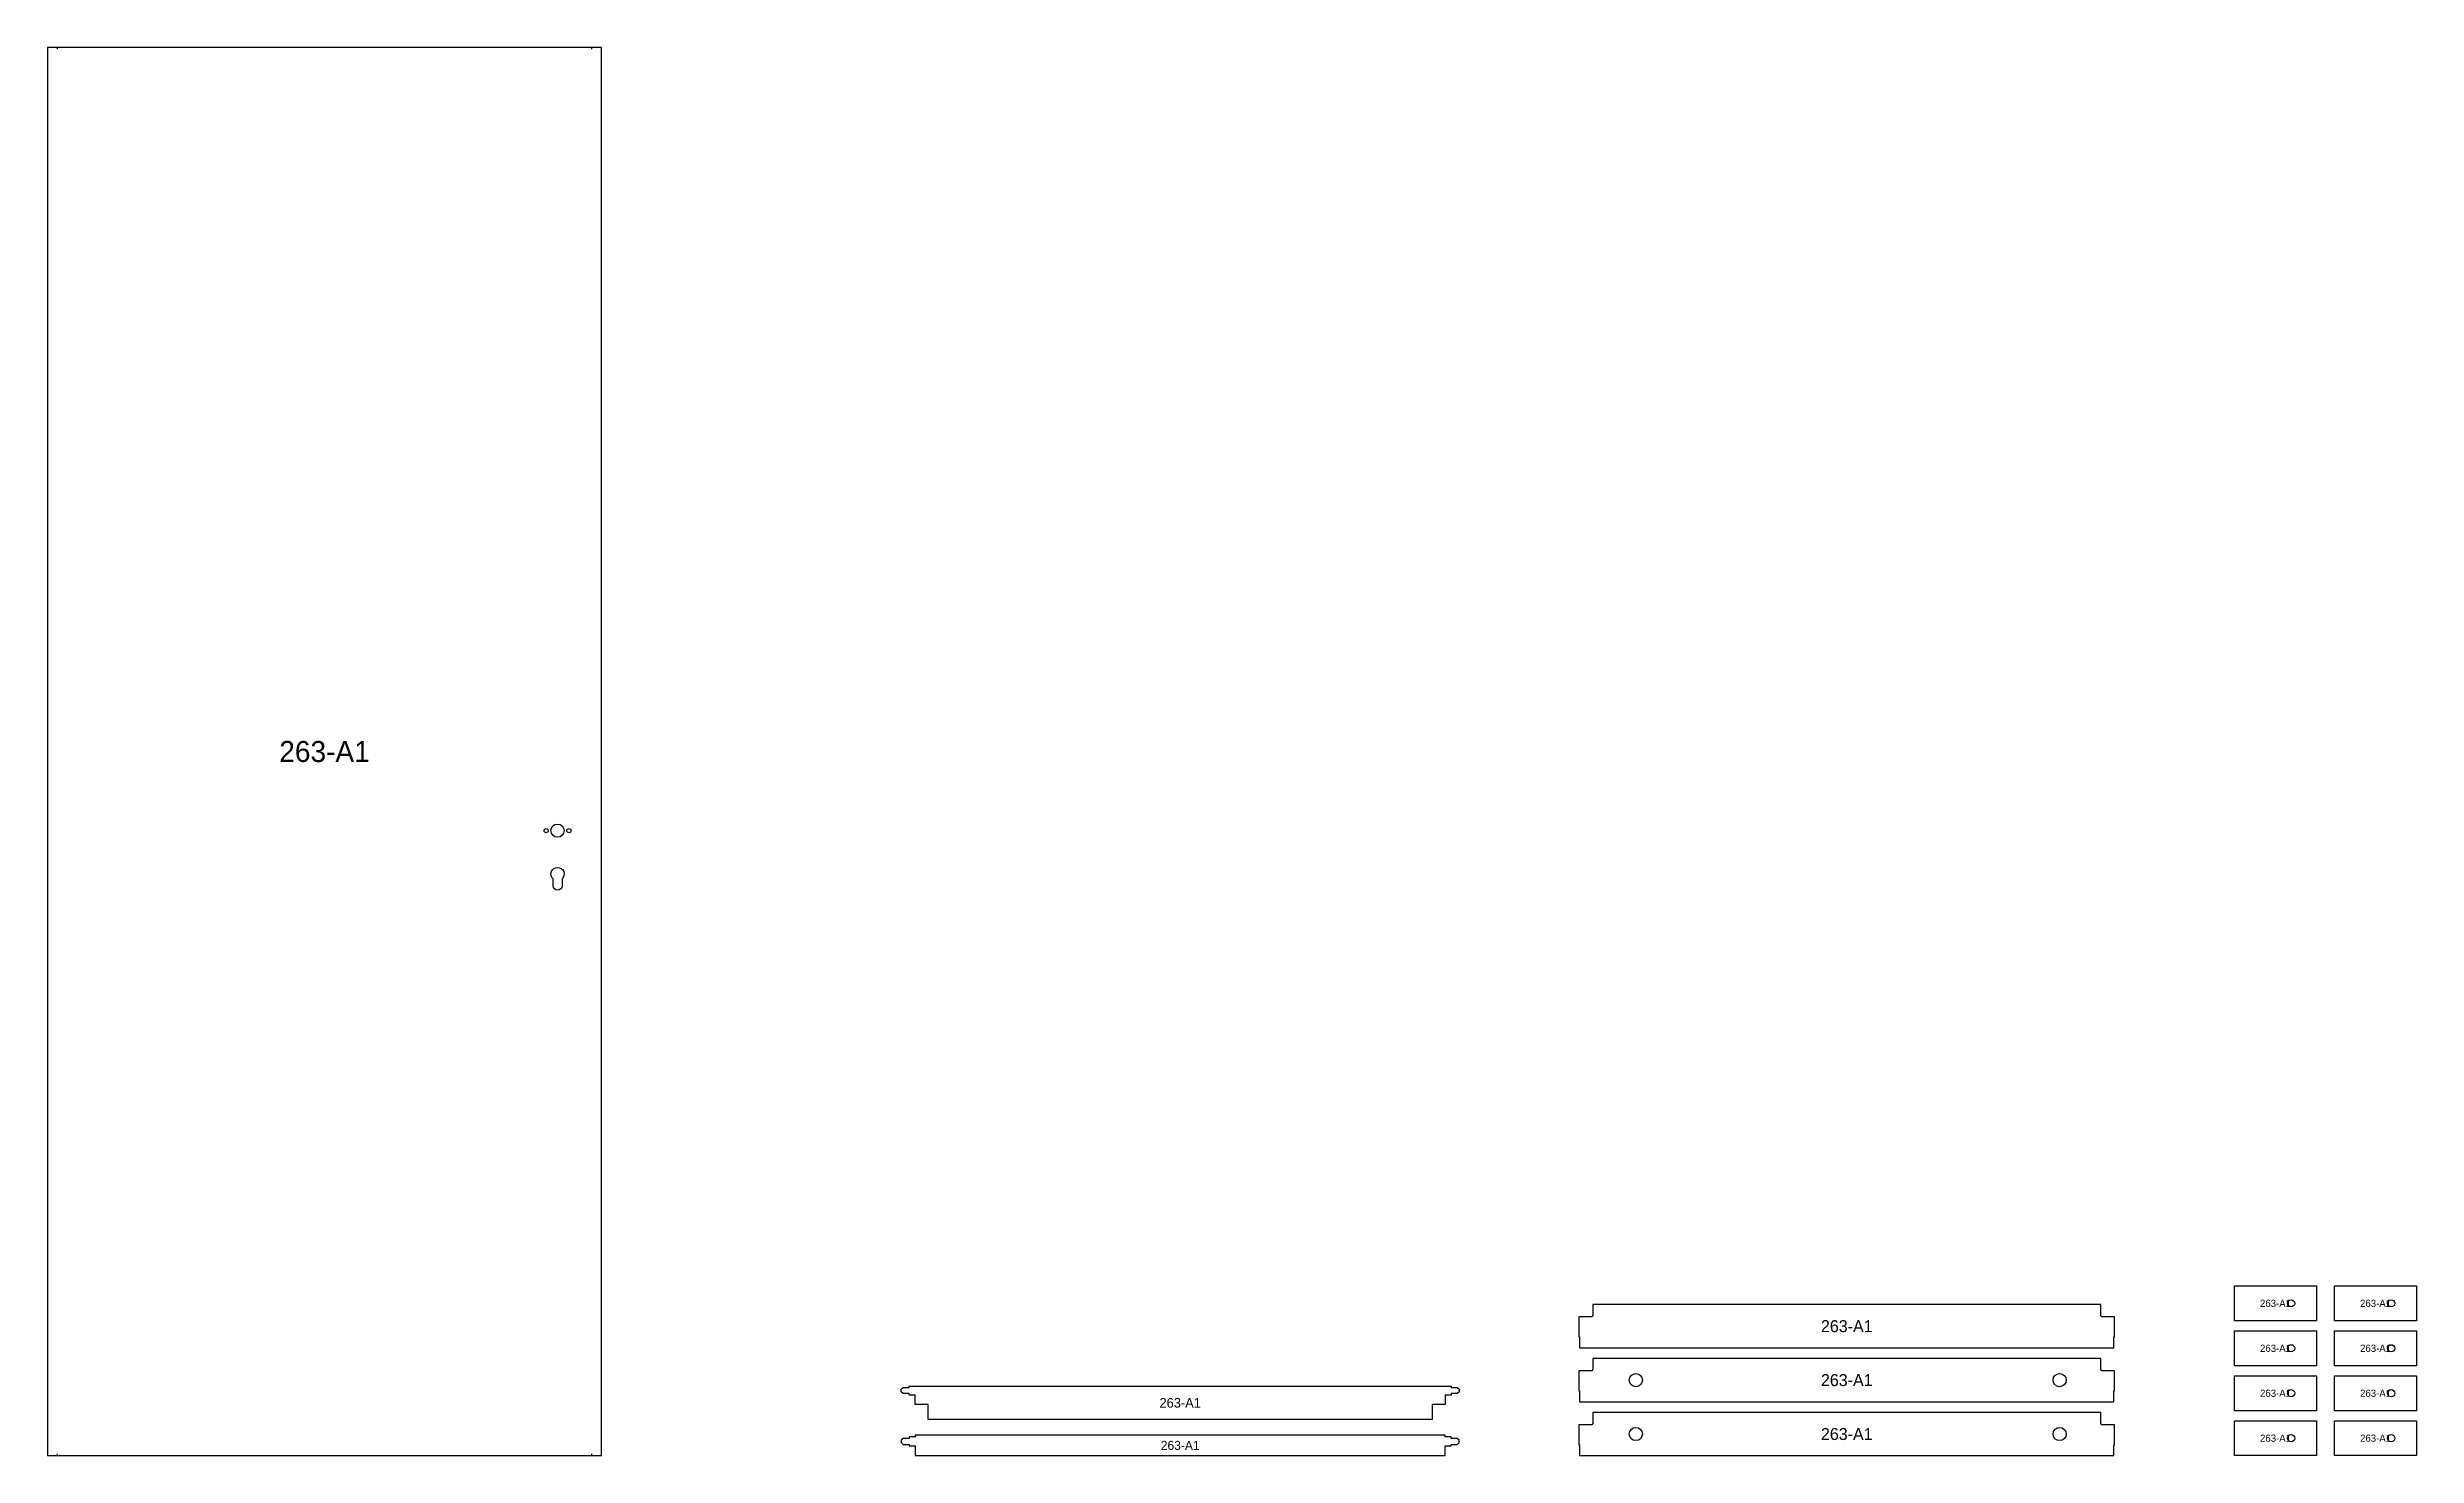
# Model space of a CAD drawing. Header units: metres. Extents: x 0 to 7397, y -6792 to 2398.
# Drawn here: x 3443 to 7397, y 0 to 2350 of the extents above; entities that cross this region are included whole.
import ezdxf
from ezdxf.enums import TextEntityAlignment as Align

# ---------------------------------------------------------------- set-up
doc = ezdxf.new("R2010")
doc.units = ezdxf.units.M
for name, color, linetype in [('CUTOUTS', 3, 'Continuous'), ('HOLES', 4, 'Continuous'), ('NOTCHES', 6, 'Continuous'), ('OUTLINE', 7, 'Continuous'), ('PART_LABELS', 7, 'Continuous')]:
    doc.layers.add(name, color=color, linetype=linetype)

# ---------------------------------------------------------------- blocks, each defined once
blk = doc.blocks.new('B_A1_LEAF2')
at = {"layer": 'CUTOUTS'}
blk.add_lwpolyline([(858.9, 962.4), (858.9, 950.9, -1), (843.9, 950.9), (843.9, 962.4, -2.539565)], format="xyb", close=True, dxfattribs=at)
at = {"layer": 'HOLES'}
for centre, radius in [((832.4, 1043), 3.5), ((851.4, 1043), 11), ((870.4, 1043), 3.5)]:
    blk.add_circle(centre, radius, dxfattribs=at)
at = {"layer": 'NOTCHES'}
for p, q in [((16.7, 2347), (16.7, 2350)), ((908.3, 2350), (908.3, 2347)), ((16.7, 0), (16.7, 3)), ((908.3, 3), (908.3, 0))]:
    blk.add_line(p, q, dxfattribs=at)
at = {"layer": 'OUTLINE'}
blk.add_lwpolyline([(925, 2350), (0, 2350), (0, 0), (925, 0)], close=True, dxfattribs=at)
at = {"layer": 'PART_LABELS'}
blk.add_text('263-A1', height=35, dxfattribs=at).set_placement((462.5, 1175), align=Align.MIDDLE_CENTER)
blk = doc.blocks.new('B_A1_FRAME_SUPPORT_1')
at = {"layer": 'OUTLINE'}
blk.add_lwpolyline([(928, 28.6337), (918, 28.6337), (918, 31.1337), (908, 31.1337), (908, 34.1337), (23, 34.1337), (23, 31.1337), (13, 31.1337), (13, 28.6337), (3, 28.6337), (0, 25.6337), (0, 21.6337), (3, 18.6337), (13, 18.6337), (13, 16.1337), (23, 16.1337), (23, 0), (908, 0), (908, 16.1337), (918, 16.1337), (918, 18.6337), (928, 18.6337), (931, 21.6337), (931, 25.6337)], close=True, dxfattribs=at)
at = {"layer": 'PART_LABELS'}
blk.add_text('263-A1', height=15, dxfattribs=at).set_placement((465.5, 17.0668), align=Align.MIDDLE_CENTER)
blk = doc.blocks.new('B_A1_FRAME_SUPPORT_2')
at = {"layer": 'OUTLINE'}
blk.add_lwpolyline([(928, 43.6337), (918, 43.6337), (918, 41.1337), (908, 41.1337), (908, 25.1337), (886, 25.1337), (886, 0), (45, 0), (45, 25.1337), (23, 25.1337), (23, 41.1337), (13, 41.1337), (13, 43.6337), (3, 43.6337), (0, 46.6337), (0, 50.6337), (3, 53.6337), (13, 53.6337), (13, 56.1337), (918, 56.1337), (918, 53.6337), (928, 53.6337), (931, 50.6337), (931, 46.6337)], close=True, dxfattribs=at)
at = {"layer": 'PART_LABELS'}
blk.add_text('263-A1', height=16, dxfattribs=at).set_placement((465.5, 28.0668), align=Align.MIDDLE_CENTER)
blk = doc.blocks.new('B_A1_LEAF_UCHANNEL_H')
at = {"layer": 'HOLES'}
for centre in [(95, 36.0331), (802.2658, 36.0331)]:
    blk.add_circle(centre, 11, dxfattribs=at)
at = {"layer": 'OUTLINE'}
blk.add_lwpolyline([(894, 51.5331), (872.75, 51.5331), (870.75, 53.5331), (870.75, 72.0661), (23.25, 72.0661), (23.25, 53.5331), (21.25, 51.5331), (0, 51.5331), (0, 18.0331), (1.05, 18.0331), (1.05, 0), (892.95, 0), (892.95, 18.0331), (894, 18.0331)], close=True, dxfattribs=at)
at = {"layer": 'PART_LABELS'}
blk.add_text('263-A1', height=20, dxfattribs=at).set_placement((447, 36.03305), align=Align.MIDDLE_CENTER)
blk = doc.blocks.new('B_A1_LEAF_UCHANNEL_P')
at = {"layer": 'OUTLINE'}
blk.add_lwpolyline([(894, 51.5331), (872.75, 51.5331), (870.75, 53.5331), (870.75, 72.0661), (23.25, 72.0661), (23.25, 53.5331), (21.25, 51.5331), (0, 51.5331), (0, 18.0331), (1.05, 18.0331), (1.05, 0), (892.95, 0), (892.95, 18.0331), (894, 18.0331)], close=True, dxfattribs=at)
at = {"layer": 'PART_LABELS'}
blk.add_text('263-A1', height=20, dxfattribs=at).set_placement((447, 36.03305), align=Align.MIDDLE_CENTER)
blk = doc.blocks.new('B_A1_ANCHOR_SUPPORT')
at = {"layer": 'HOLES'}
blk.add_circle((94.5, 29.1), 6, dxfattribs=at)
at = {"layer": 'OUTLINE'}
blk.add_lwpolyline([(0, 0), (0, 58.3), (137, 58.3), (137, 0)], close=True, dxfattribs=at)
at = {"layer": 'PART_LABELS'}
blk.add_text('263-A1', height=12, dxfattribs=at).set_placement((68.5, 29.1), align=Align.MIDDLE_CENTER)

msp = doc.modelspace()

# ---------------------------------------------------------------- block references
for name, p in [('B_A1_LEAF2', (3443, 0)), ('B_A1_ANCHOR_SUPPORT', (7093, 225)), ('B_A1_ANCHOR_SUPPORT', (7260, 225)), ('B_A1_LEAF_UCHANNEL_P', (5999, 180)), ('B_A1_ANCHOR_SUPPORT', (7093, 150)), ('B_A1_ANCHOR_SUPPORT', (7260, 150)), ('B_A1_LEAF_UCHANNEL_H', (5999, 90)), ('B_A1_ANCHOR_SUPPORT', (7093, 75)), ('B_A1_ANCHOR_SUPPORT', (7260, 75)), ('B_A1_FRAME_SUPPORT_2', (4868, 60)), ('B_A1_LEAF_UCHANNEL_H', (5999, 0)), ('B_A1_ANCHOR_SUPPORT', (7093, 0)), ('B_A1_ANCHOR_SUPPORT', (7260, 0)), ('B_A1_FRAME_SUPPORT_1', (4868, 0))]:
    msp.add_blockref(name, p)

doc.saveas('drawing.dxf')
